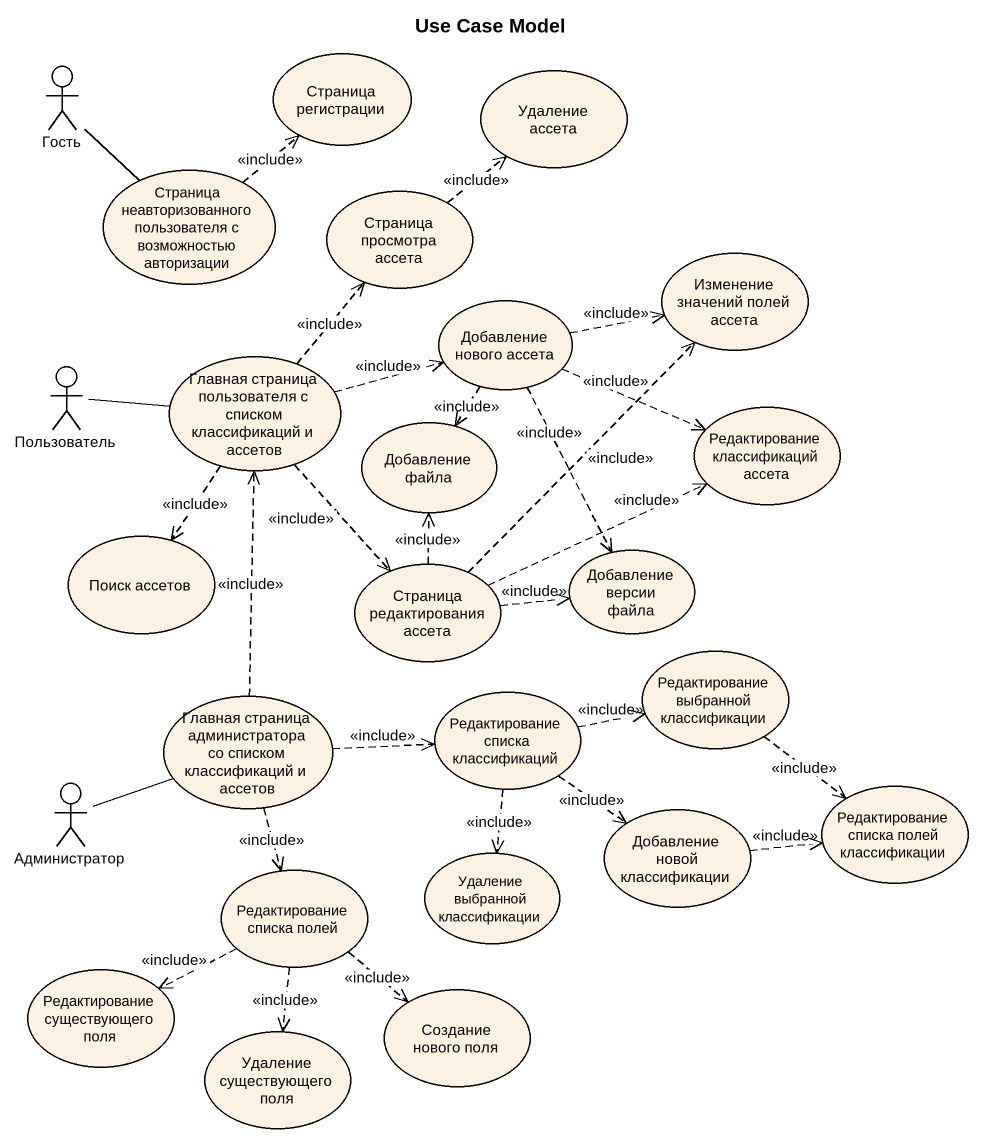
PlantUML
@startuml
title Use Case Model
usecase "Страница регистрации" as Страница_регистрации
actor Гость
usecase "Удаление ассета" as Удаление_ассета
usecase "Страница неавторизованного пользователя с возможностью авторизации" as Страница_неавторизованного
usecase "Страница просмотра ассета" as Страница_просмотра_ассета
usecase "Изменение значений полей ассета" as Изменение_значений_полей
usecase "Добавление нового ассета" as Добавление_нового_ассета
actor Пользователь
usecase "Главная страница пользователя с списком классификаций и ассетов" as Главная_страница
usecase "Добавление файла" as Добавление_файла
usecase "Редактирование классификаций ассета" as Редактирование
usecase "Поиск ассетов" as Поиск_ассетов
usecase "Страница редактирования ассета" as Страница_редактирования
usecase "Добавление версии файла" as Добавление_версии_файла
usecase "Главная страница администратора со списком классификаций и ассетов" as Главная_страница_2
usecase "Редактирование списка классификаций" as Редактирование_списка
usecase "Редактирование выбранной классификации" as Редактирование_выбранной
actor Администратор
usecase "Добавление новой классификации" as Добавление_новой
usecase "Редактирование списка полей классификации" as Редактирование_списка_полей
usecase "Редактирование списка полей" as Редактирование_списка_полей_2
usecase "Удаление выбранной классификации" as Удаление_выбранной
usecase "Редактирование существующего поля" as Редактирование_2
usecase "Создание нового поля" as Создание_нового_поля
usecase "Удаление существующего поля" as Удаление_существующего_поля
Гость -- Страница_неавторизованного
Страница_неавторизованного .up.> Страница_регистрации : <<include>>
Страница_просмотра_ассета .up.> Удаление_ассета : <<include>>
Добавление_нового_ассета .right.> Изменение_значений_полей : <<include>>
Добавление_нового_ассета ..> Добавление_файла : <<include>>
Добавление_нового_ассета .right.> Редактирование : <<include>>
Добавление_нового_ассета ..> Добавление_версии_файла : <<include>>
Пользователь -right- Главная_страница
Главная_страница .up.> Страница_просмотра_ассета : <<include>>
Главная_страница .right.> Добавление_нового_ассета : <<include>>
Главная_страница ..> Поиск_ассетов : <<include>>
Главная_страница ..> Страница_редактирования : <<include>>
Страница_редактирования .up.> Изменение_значений_полей : <<include>>
Страница_редактирования .up.> Добавление_файла : <<include>>
Страница_редактирования .right.> Редактирование : <<include>>
Страница_редактирования .right.> Добавление_версии_файла : <<include>>
Главная_страница_2 .up.> Главная_страница : <<include>>
Главная_страница_2 .right.> Редактирование_списка : <<include>>
Главная_страница_2 ..> Редактирование_списка_полей_2 : <<include>>
Редактирование_списка .right.> Редактирование_выбранной : <<include>>
Редактирование_списка ..> Добавление_новой : <<include>>
Редактирование_списка ..> Удаление_выбранной : <<include>>
Редактирование_выбранной ..> Редактирование_списка_полей : <<include>>
Администратор -right- Главная_страница_2
Добавление_новой .right.> Редактирование_списка_полей : <<include>>
Редактирование_списка_полей_2 .left.> Редактирование_2 : <<include>>
Редактирование_списка_полей_2 ..> Создание_нового_поля : <<include>>
Редактирование_списка_полей_2 ..> Удаление_существующего_поля : <<include>>
@enduml
